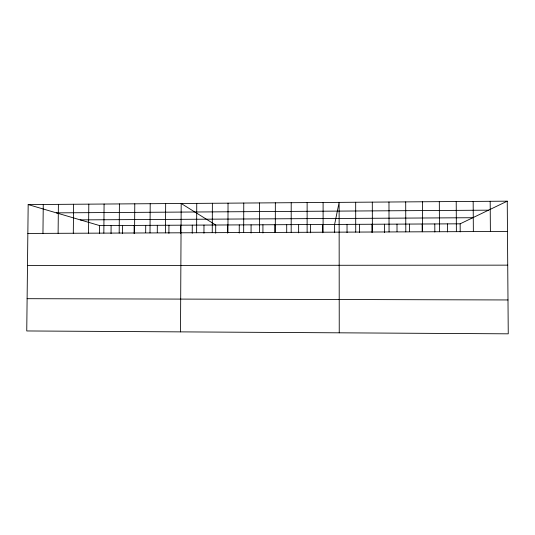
<?xml version="1.0" encoding="UTF-8"?>
<svg xmlns="http://www.w3.org/2000/svg" width="535" height="535" viewBox="0 0 535 535"><rect width="100%" height="100%" fill="white"/><g stroke="black" fill="none" stroke-linecap="round" stroke-linejoin="round"><path stroke-width="0.8" d="M286.707 232.083L286.713 224.667M291.18 232.344L291.207 202.712M298.644 232.859L298.644 224.606M307.123 232.277L307.13 202.598M310.608 232.805L310.608 224.546M239.245 233.099L239.272 224.901M243.672 232.544L243.759 203.046M251.069 233.053L251.089 224.84M259.462 232.478L259.522 202.932M262.919 232.999L262.932 224.78M274.796 232.13L274.809 224.72M275.298 232.411L275.344 202.818M196.619 232.738L196.753 203.38M203.949 233.24L203.982 225.068M212.255 232.672L212.375 203.267M215.685 233.193L215.719 225.014L181.191 203.494L180.516 331.874M227.449 233.146L227.475 224.954M227.937 232.605L228.037 203.16M157.277 232.618L157.323 225.302M165.496 232.865L165.669 203.601M168.899 233.387L168.946 225.242M180.556 233.334L180.596 225.181M192.239 233.287L192.279 225.128M111.039 233.621L111.106 225.523M119.185 233.053L119.405 203.929M122.555 233.574L122.622 225.469M134.104 233.527L134.158 225.416M134.573 232.992L134.78 203.822M145.68 232.665L145.727 225.355M150.007 232.926L150.201 203.708M73.302 233.247L73.576 204.256M88.549 233.18L88.803 204.149M99.55 233.668L99.617 225.583L28.174 204.577L26.75 330.958L508.25 333.827L507.24 201.173L28.174 204.577M103.843 233.12L104.084 204.042M42.954 233.367L43.261 204.47M58.108 233.307L58.395 204.363M99.617 225.583L460.154 223.817L507.24 201.173M56.356 212.863L488.535 210.168M80.23 219.885L472.82 217.725M27.853 233.434L507.474 231.454M27.492 265.534L507.728 265.146M27.118 298.69L507.989 299.954M490.174 201.294L490.388 231.521M473.167 201.414L473.355 231.595M460.154 223.817L460.2 231.896M456.215 201.535L456.382 231.662M447.461 223.877L447.501 231.949M439.315 201.655L439.469 231.735M434.794 223.938L434.835 232.003M422.476 201.775L422.61 231.802M422.162 223.998L422.195 231.515M409.563 224.065L409.589 231.568M405.697 201.896L405.804 231.876M396.997 224.125L397.017 231.622M388.972 202.016L389.059 231.943M384.458 224.185L384.478 232.504M372.3 202.13L372.367 232.009M371.952 224.245L371.965 232.558M359.473 224.305L359.487 232.611M355.681 202.25L355.728 232.076M347.028 224.372L347.041 232.658M339.243 332.817L339.123 202.37L334.616 224.433L334.622 232.712M323.1 202.484L323.107 232.217M322.598 224.486L322.598 232.758"/></g></svg>
